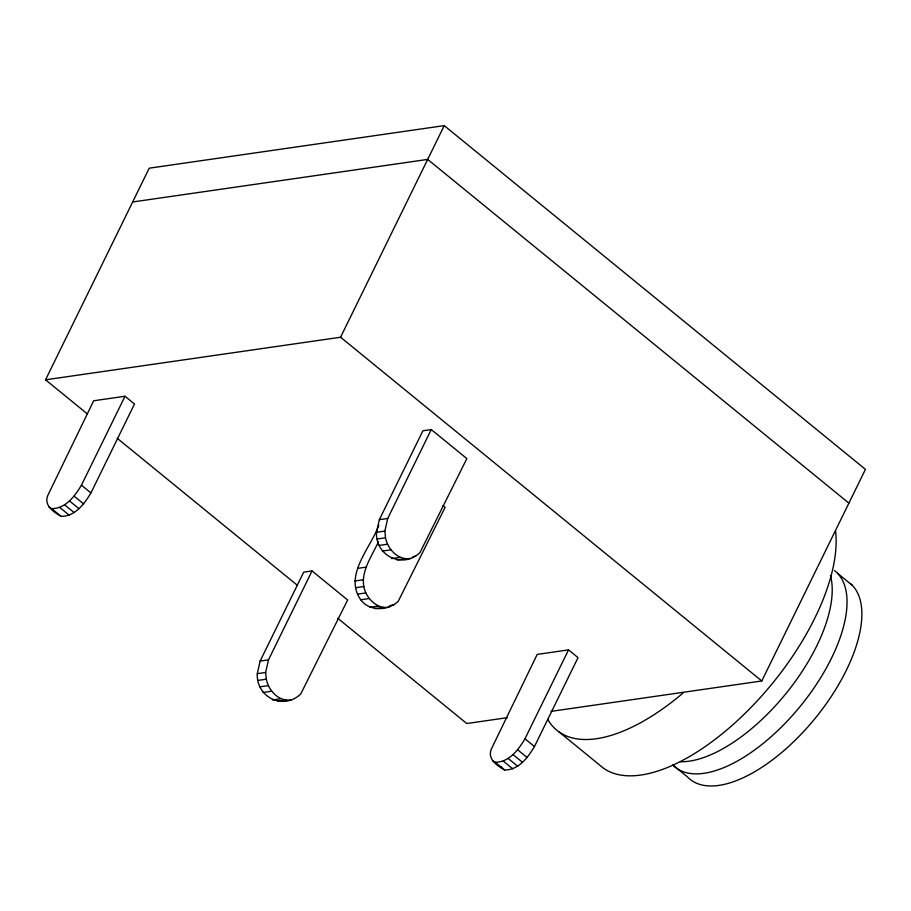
<?xml version="1.0" encoding="UTF-8"?>
<svg xmlns="http://www.w3.org/2000/svg" width="911" height="911" viewBox="0 0 911 911"><rect width="100%" height="100%" fill="white"/><g stroke="black" fill="none" stroke-linecap="round" stroke-linejoin="round"><path stroke-width="1.37" d="M257.289 673.684L260.125 661.067L303.693 572.154L312.04 570.946L347.638 599.996L300.767 693.943C283.674 710.546 256.071 697.462 257.289 673.684L265.636 672.477L268.483 659.871L312.04 570.946M442.974 505.559L445.137 507.313L398.266 601.26C388.268 610.905 369.479 611.736 360.722 599.768C343.527 574.955 370.868 547.921 378.782 525.203M388.963 607.068C378.976 609.334 369.957 601.34 365.823 592.924C357.807 575.08 371.392 557.395 378.418 541.783M376.505 532.297L379.352 519.68L422.909 430.766L431.267 429.559L466.853 458.609L419.982 552.544C402.89 569.147 375.286 556.063 376.505 532.297L384.863 531.09L387.71 518.473L431.267 429.559M87.445 413.993L45.55 379.807L149.222 168.182L444.238 125.627L865.45 469.359L761.778 680.972L551.053 711.377M48.898 507.04L51.631 508.623C65.683 508.714 74.964 496.005 81.443 485.176L125.012 396.251L134.498 404.006L90.941 492.919C84.45 503.76 75.18 516.457 61.128 516.378C53.487 512.016 43.432 505.263 47.941 495.14L93.674 400.772L125.012 396.251M45.55 379.807L340.566 337.241L444.238 125.627M492.418 760.674L495.151 762.256C509.215 762.348 518.484 749.639 524.975 738.798L568.532 649.885L578.029 657.628L534.461 746.553C527.981 757.383 518.701 770.091 504.648 770C497.019 765.65 486.952 758.897 491.473 748.762L537.205 654.405L568.532 649.885M283.116 700.958L285.621 699.899M132.664 201.969L427.692 159.414L848.893 503.145M379.352 519.68L387.71 518.473M377.165 539.016L385.524 537.82C387.71 549.174 398.335 560.846 410.69 558.352M379.192 545.416L387.551 544.209M382.438 551.053L390.796 549.845M391.65 558.568L400.009 557.373M412.899 556.644L415.689 556.245M396.991 559.946L405.349 558.739M357.624 568.384L365.983 567.177M354.778 581.002L363.136 579.795M355.449 587.732L363.796 586.525M357.465 594.131L365.823 592.924M360.722 599.768L369.069 598.561M369.934 607.284L378.281 606.077M389.783 605.553L393.962 604.95M375.264 608.65L383.622 607.443M260.125 661.067L268.483 659.871M257.95 680.415L266.308 679.207C268.483 690.561 279.119 702.244 291.474 699.75M259.977 686.814L268.335 685.607M263.222 692.451L271.58 691.244M272.435 699.967L280.793 698.76M277.775 701.333L286.122 700.138M507.495 717.652L466.762 723.528L337.753 618.25M837.551 573.304L852.389 585.397M340.566 337.241L761.778 680.972M559.001 731.886L603.492 768.201A172.748 79.929 -50.8 0 0 750.505 707.938A172.748 79.929 -50.8 0 0 835.546 530.942M524.975 738.798L534.461 746.553M517.642 749.776L527.139 757.519M512.995 754.559L522.481 762.302M117.223 438.293L296.952 584.964M508.087 758.407L517.573 766.162M503.259 761.084L512.756 768.838M495.151 762.256L504.648 770M81.443 485.176L90.941 492.919M74.121 496.142L83.618 503.885M69.464 500.925L78.961 508.668M64.567 504.785L74.053 512.529M59.739 507.461L69.236 515.205M51.631 508.623L61.128 516.378M500.856 766.47L501.915 768.417M384.863 531.09L385.524 537.82M265.636 672.477L266.308 679.207M683.011 693.089A172.748 79.929 -50.8 0 1 547.705 719.326M830.445 575.467A126.538 58.543 -50.8 0 1 786.694 692.656A126.538 58.543 -50.8 0 1 680.369 761.744M834.453 570.514A126.538 58.543 -50.8 0 1 798.719 708.177A126.538 58.543 -50.8 0 1 672.637 764.83L687.463 776.935A126.538 58.543 -50.8 0 0 812.589 721.432A126.538 58.543 -50.8 0 0 850.362 583.495"/></g></svg>
